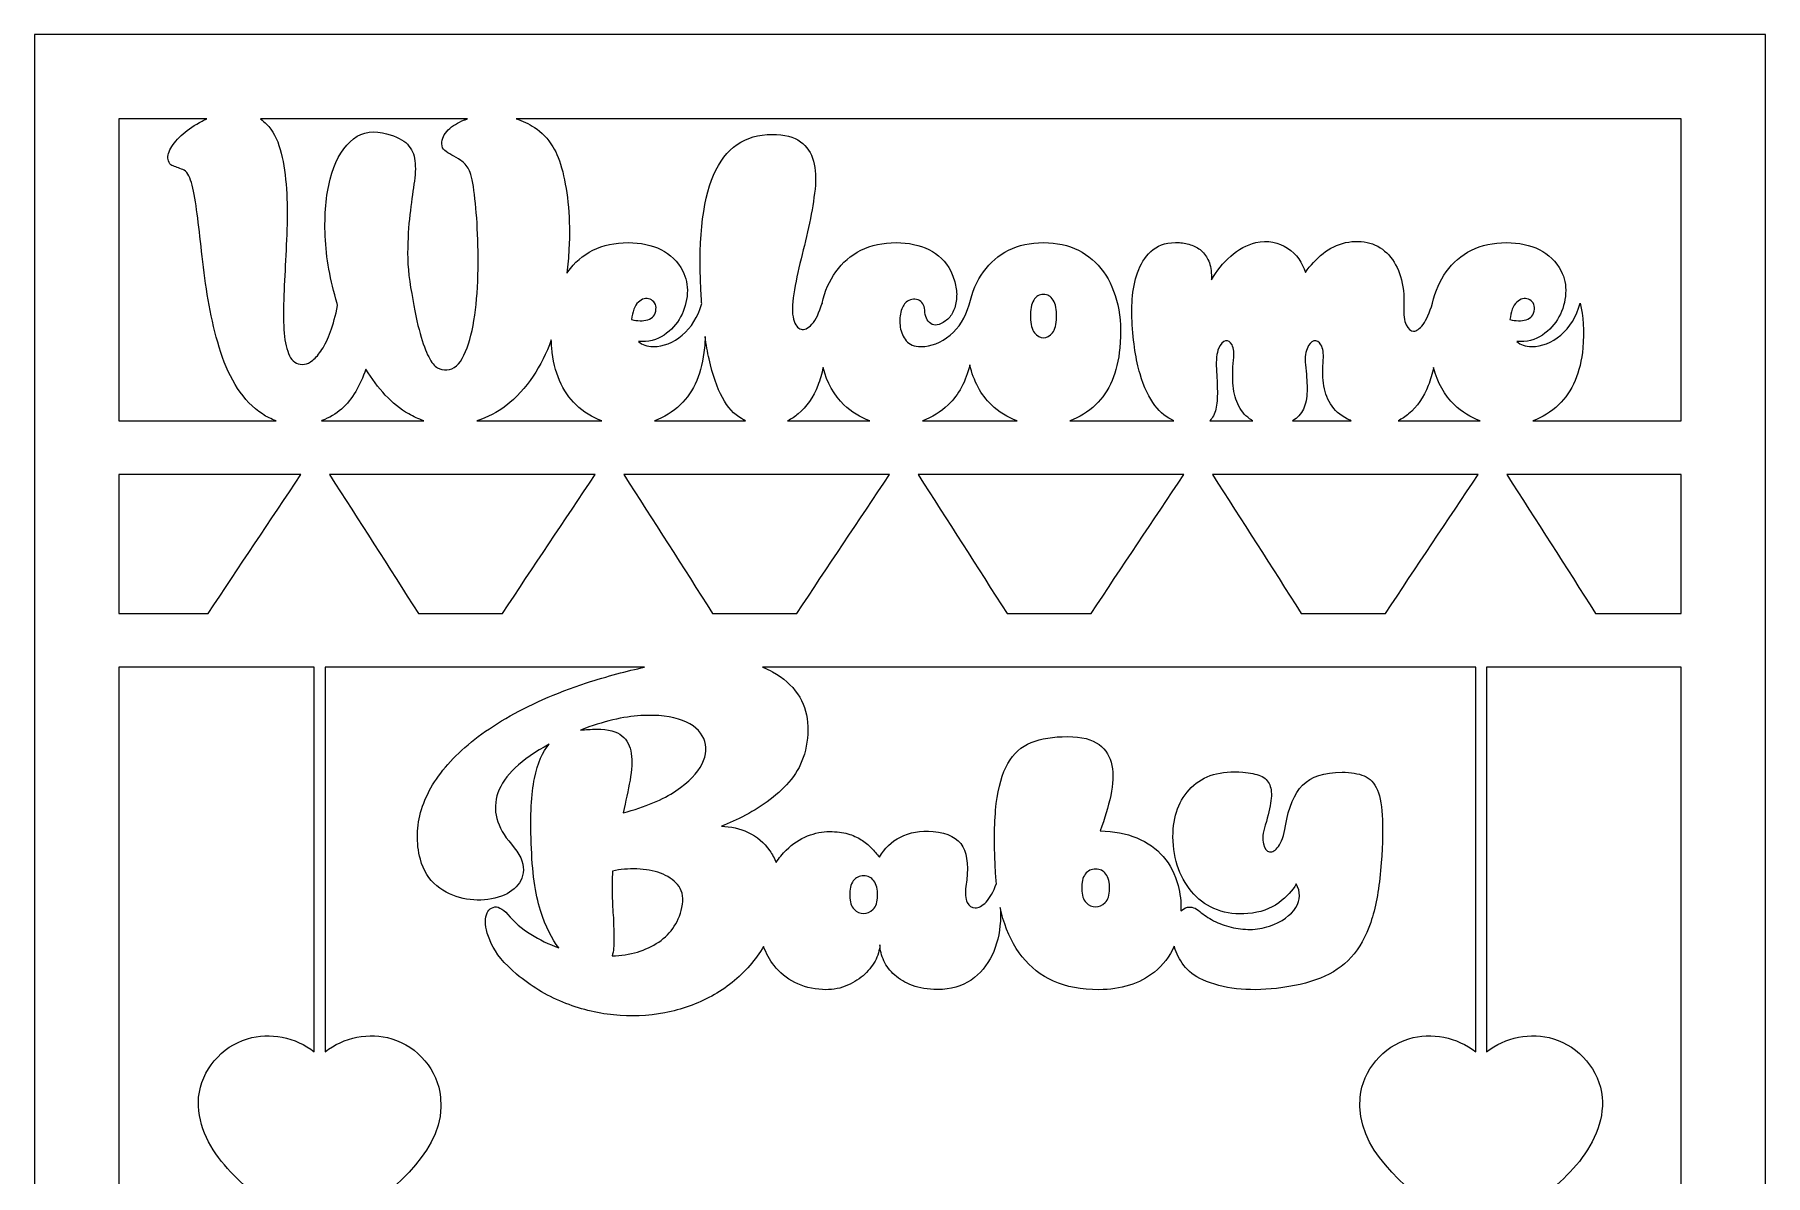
# Model space of a CAD drawing. Header units: millimetres. Extents: x -116 to 326, y -461 to 164.
# Drawn here: x -116 to 325.9, y -127.2 to 164.1 of the extents above; entities that cross this region are included whole.
import ezdxf

# ---------------------------------------------------------------- set-up
doc = ezdxf.new("R2010")
doc.units = ezdxf.units.MM
doc.header["$MEASUREMENT"] = 0
doc.layers.add('Layer 1', color=7, linetype='Continuous')

# ---------------------------------------------------------------- blocks, each defined once
blk = doc.blocks.new('block 3')
at = {"layer": 'Layer 1', "lineweight": 0}
blk.add_lwpolyline([(-115.99, 164.13), (-115.99, -460.81), (325.89, -460.81), (325.89, 164.13), (-115.99, 164.13)], dxfattribs=at)
for points, knots in [([(-94.46, 142.6), (-94.46, 142.6), (-72.04, 142.6), (-72.04, 142.6), (-72.43, 142.42), (-72.83, 142.24), (-73.23, 142.03), (-75.12, 141.05), (-76.74, 139.97), (-78.1, 138.77), (-79.47, 137.57), (-80.51, 136.34), (-81.22, 135.11), (-81.94, 133.88), (-82.13, 132.81), (-81.81, 131.89), (-81.61, 131.31), (-81.32, 130.92), (-80.93, 130.72), (-80.54, 130.53), (-80.1, 130.35), (-79.62, 130.19), (-79.13, 130.02), (-78.64, 129.85), (-78.15, 129.65), (-77.66, 129.46), (-77.23, 129.07), (-76.83, 128.48), (-76.19, 127.38), (-75.65, 125.64), (-75.23, 123.27), (-74.81, 120.89), (-74.42, 118.13), (-74.06, 114.98), (-73.7, 111.83), (-73.31, 108.41), (-72.89, 104.7), (-72.47, 101), (-71.9, 97.31), (-71.18, 93.64), (-70.47, 89.97), (-69.56, 86.41), (-68.45, 82.97), (-67.35, 79.52), (-65.92, 76.45), (-64.17, 73.76), (-62.41, 71.06), (-60.3, 68.89), (-57.83, 67.23), (-56.75, 66.5), (-55.58, 65.94), (-54.32, 65.52), (-54.32, 65.52), (-94.46, 65.52), (-94.46, 65.52), (-94.46, 65.52), (-94.46, 142.6), (-94.46, 142.6)], [0, 0, 0, 0, 1, 1, 1, 2, 2, 2, 3, 3, 3, 4, 4, 4, 5, 5, 5, 6, 6, 6, 7, 7, 7, 8, 8, 8, 9, 9, 9, 10, 10, 10, 11, 11, 11, 12, 12, 12, 13, 13, 13, 14, 14, 14, 15, 15, 15, 16, 16, 16, 17, 17, 17, 18, 18, 18, 19, 19, 19, 19]), ([(-5.45, 142.6), (-5.73, 142.51), (-6, 142.43), (-6.27, 142.32), (-7.96, 141.67), (-9.34, 140.82), (-10.41, 139.79), (-11.49, 138.75), (-12.02, 137.55), (-12.02, 136.19), (-12.02, 135.47), (-11.78, 134.92), (-11.29, 134.52), (-10.8, 134.14), (-10.2, 133.75), (-9.49, 133.36), (-8.78, 132.96), (-8.01, 132.51), (-7.2, 131.99), (-6.39, 131.47), (-5.69, 130.69), (-5.1, 129.65), (-4.65, 128.87), (-4.23, 127.1), (-3.83, 124.34), (-3.45, 121.58), (-3.15, 118.33), (-2.96, 114.59), (-2.77, 110.86), (-2.71, 106.89), (-2.81, 102.71), (-2.91, 98.51), (-3.25, 94.65), (-3.83, 91.1), (-4.42, 87.56), (-5.27, 84.61), (-6.37, 82.23), (-7.48, 79.87), (-8.93, 78.62), (-10.75, 78.49), (-11.6, 78.42), (-12.39, 78.6), (-13.14, 79.02), (-13.89, 79.44), (-14.64, 80.37), (-15.38, 81.8), (-16.13, 83.23), (-16.86, 85.23), (-17.58, 87.79), (-18.29, 90.35), (-19.01, 93.75), (-19.72, 97.98), (-20.5, 102.2), (-20.84, 106.08), (-20.74, 109.63), (-20.65, 113.17), (-20.43, 116.35), (-20.06, 119.18), (-19.71, 122), (-19.36, 124.52), (-19.04, 126.73), (-18.72, 128.94), (-18.7, 130.86), (-18.99, 132.48), (-19.28, 134.11), (-20.03, 135.45), (-21.23, 136.53), (-22.44, 137.6), (-24.4, 138.43), (-27.13, 139.01), (-30.38, 139.73), (-33.16, 138.98), (-35.46, 136.76), (-37.77, 134.56), (-39.46, 131.38), (-40.53, 127.22), (-41.6, 123.06), (-42.03, 118.2), (-41.8, 112.65), (-41.57, 107.09), (-40.55, 101.36), (-38.73, 95.44), (-38.73, 95.31), (-38.72, 95.22), (-38.68, 95.15), (-38.65, 95.08), (-38.63, 95.02), (-38.63, 94.96), (-39.15, 92.36), (-39.75, 90.13), (-40.44, 88.28), (-41.11, 86.43), (-41.85, 84.9), (-42.63, 83.7), (-43.41, 82.49), (-44.19, 81.59), (-44.97, 80.97), (-45.75, 80.35), (-46.46, 80.01), (-47.11, 79.95), (-48.67, 79.75), (-49.84, 80.3), (-50.62, 81.6), (-51.39, 82.9), (-51.92, 84.71), (-52.18, 87.01), (-52.44, 89.32), (-52.52, 92.05), (-52.42, 95.2), (-52.32, 98.35), (-52.18, 101.67), (-51.98, 105.14), (-51.79, 108.62), (-51.64, 112.14), (-51.54, 115.72), (-51.45, 119.29), (-51.53, 122.7), (-51.79, 125.95), (-52.05, 129.2), (-52.55, 132.15), (-53.3, 134.82), (-54.04, 137.48), (-55.2, 139.63), (-56.76, 141.26), (-57.25, 141.77), (-57.78, 142.21), (-58.33, 142.6), (-58.33, 142.6), (-5.45, 142.6), (-5.45, 142.6)], [0, 0, 0, 0, 1, 1, 1, 2, 2, 2, 3, 3, 3, 4, 4, 4, 5, 5, 5, 6, 6, 6, 7, 7, 7, 8, 8, 8, 9, 9, 9, 10, 10, 10, 11, 11, 11, 12, 12, 12, 13, 13, 13, 14, 14, 14, 15, 15, 15, 16, 16, 16, 17, 17, 17, 18, 18, 18, 19, 19, 19, 20, 20, 20, 21, 21, 21, 22, 22, 22, 23, 23, 23, 24, 24, 24, 25, 25, 25, 26, 26, 26, 27, 27, 27, 28, 28, 28, 29, 29, 29, 30, 30, 30, 31, 31, 31, 32, 32, 32, 33, 33, 33, 34, 34, 34, 35, 35, 35, 36, 36, 36, 37, 37, 37, 38, 38, 38, 39, 39, 39, 40, 40, 40, 41, 41, 41, 42, 42, 42, 43, 43, 43, 43]), ([(304.37, 142.6), (304.37, 142.6), (304.37, 65.52), (304.37, 65.52), (304.37, 65.52), (266.51, 65.52), (266.51, 65.52), (268.97, 66.37), (271.17, 67.71), (273.1, 69.56), (276.64, 72.98), (278.7, 77.82), (279.29, 84.09), (279.68, 88.45), (279.45, 92.26), (278.61, 95.52), (277.64, 92.03), (275.97, 89.31), (273.63, 87.36), (271.3, 85.42), (268.82, 84.45), (266.23, 84.45), (264.61, 84.45), (263.34, 84.88), (262.43, 85.76), (264.96, 85.6), (267.14, 86.13), (268.96, 87.36), (270.78, 88.6), (272.19, 90.14), (273.2, 92.01), (274.21, 93.87), (274.77, 95.88), (274.9, 98.02), (275.03, 100.17), (274.64, 102.07), (273.73, 103.74), (272.43, 106.2), (270.58, 108.02), (268.18, 109.22), (265.77, 110.4), (262.98, 111), (259.8, 111), (256.42, 111), (253.43, 110.35), (250.83, 109.04), (248.23, 107.73), (246.09, 105.9), (244.39, 103.56), (242.78, 101.31), (241.62, 98.62), (240.9, 95.5), (240.89, 95.51), (240.89, 95.51), (240.89, 95.52), (240.17, 93.06), (239.38, 91.25), (238.5, 90.1), (237.62, 88.95), (236.82, 88.38), (236.07, 88.38), (235.32, 88.38), (234.69, 88.91), (234.17, 89.98), (233.65, 91.06), (233.45, 92.63), (233.58, 94.69), (233.71, 97.55), (233.44, 100.09), (232.76, 102.31), (232.07, 104.53), (231.06, 106.37), (229.73, 107.84), (228.4, 109.31), (226.79, 110.32), (224.91, 110.88), (223.02, 111.44), (220.95, 111.47), (218.67, 111), (216.59, 110.52), (214.69, 109.59), (212.97, 108.2), (211.24, 106.81), (209.74, 105.21), (208.44, 103.38), (207.72, 105.92), (206.21, 107.98), (203.9, 109.57), (201.59, 111.16), (198.88, 111.64), (195.77, 111), (193.49, 110.45), (191.36, 109.29), (189.38, 107.55), (187.4, 105.8), (185.76, 103.78), (184.46, 101.47), (184.53, 103.22), (184.34, 104.67), (183.93, 105.82), (183.5, 106.98), (182.92, 107.93), (182.17, 108.68), (181.42, 109.43), (180.53, 109.99), (179.49, 110.35), (178.45, 110.7), (177.38, 110.92), (176.27, 111), (173.47, 111.16), (171.25, 110.56), (169.59, 109.22), (167.94, 107.87), (166.7, 106.16), (165.89, 104.1), (165.08, 102.03), (164.56, 99.81), (164.33, 97.43), (164.11, 95.05), (164.05, 92.9), (164.19, 91), (164.51, 85.44), (165.19, 80.94), (166.23, 77.48), (167.27, 74.03), (168.54, 71.33), (170.03, 69.38), (171.48, 67.5), (173.1, 66.22), (174.89, 65.52), (174.89, 65.52), (148.29, 65.52), (148.29, 65.52), (150.74, 66.37), (152.95, 67.71), (154.88, 69.56), (158.42, 72.98), (160.48, 77.82), (161.07, 84.09), (161.46, 88.14), (161.28, 91.81), (160.54, 95.11), (159.79, 98.4), (158.57, 101.22), (156.88, 103.56), (155.19, 105.9), (153.06, 107.73), (150.49, 109.04), (147.92, 110.35), (144.95, 111), (141.58, 111), (138.2, 111), (135.22, 110.35), (132.66, 109.04), (130.09, 107.73), (127.96, 105.9), (126.27, 103.56), (124.59, 101.22), (123.37, 98.4), (122.62, 95.11), (122.62, 95.11), (122.62, 95.1), (122.62, 95.1), (121.63, 91.82), (120.02, 89.23), (117.75, 87.36), (115.37, 85.42), (112.89, 84.45), (110.29, 84.45), (108.6, 84.45), (107.35, 84.94), (106.54, 85.94), (105.72, 86.93), (105.23, 88.08), (105.03, 89.39), (104.83, 90.7), (104.88, 91.97), (105.17, 93.2), (105.46, 94.43), (105.91, 95.28), (106.49, 95.76), (107.47, 96.55), (108.48, 96.75), (109.56, 96.35), (110.63, 95.96), (111.2, 95.08), (111.27, 93.74), (111.33, 92.14), (111.85, 91.02), (112.83, 90.34), (113.8, 89.66), (115.03, 89.89), (116.53, 91), (117.37, 91.55), (118.02, 92.31), (118.48, 93.26), (118.93, 94.22), (119.23, 95.28), (119.35, 96.48), (119.49, 97.67), (119.42, 98.88), (119.16, 100.11), (118.9, 101.33), (118.48, 102.55), (117.89, 103.74), (116.59, 106.2), (114.74, 108.02), (112.34, 109.22), (109.93, 110.4), (107.14, 111), (103.96, 111), (100.58, 111), (97.59, 110.35), (94.99, 109.04), (92.39, 107.73), (90.25, 105.9), (88.55, 103.56), (86.94, 101.31), (85.78, 98.62), (85.05, 95.49), (85.05, 95.49), (85.05, 95.52), (85.05, 95.52), (84.33, 93.06), (83.47, 91.28), (82.47, 90.16), (81.46, 89.05), (80.53, 88.62), (79.68, 88.86), (78.84, 89.09), (78.21, 89.96), (77.78, 91.48), (77.36, 92.98), (77.38, 95.12), (77.83, 97.9), (78.29, 100.76), (78.91, 103.74), (79.68, 106.83), (80.47, 109.93), (81.18, 112.98), (81.83, 116), (82.48, 119.02), (82.95, 121.9), (83.25, 124.63), (83.54, 127.37), (83.4, 129.77), (82.85, 131.84), (82.3, 133.91), (81.2, 135.55), (79.54, 136.78), (77.89, 138.01), (75.46, 138.63), (72.28, 138.63), (65.33, 138.63), (60.35, 135.18), (57.37, 128.26), (54.38, 121.36), (53.34, 110.72), (54.25, 96.35), (54.27, 96.04), (54.3, 95.76), (54.32, 95.45), (53.35, 92), (51.7, 89.29), (49.37, 87.36), (47.04, 85.42), (44.56, 84.45), (41.97, 84.45), (40.34, 84.45), (39.08, 84.88), (38.17, 85.76), (40.7, 85.6), (42.88, 86.13), (44.7, 87.36), (46.52, 88.6), (47.93, 90.14), (48.94, 92.01), (49.95, 93.87), (50.51, 95.88), (50.64, 98.02), (50.77, 100.17), (50.38, 102.07), (49.47, 103.74), (48.17, 106.2), (46.32, 108.02), (43.92, 109.22), (41.51, 110.4), (38.72, 111), (35.54, 111), (32.15, 111), (29.17, 110.35), (26.57, 109.04), (23.97, 107.73), (21.83, 105.9), (20.13, 103.56), (20.05, 103.44), (19.99, 103.32), (19.9, 103.2), (20.15, 105.22), (20.33, 107.25), (20.43, 109.28), (20.62, 113.11), (20.58, 116.71), (20.28, 120.05), (19.99, 123.4), (19.5, 126.42), (18.83, 129.12), (18.15, 131.81), (17.31, 133.94), (16.34, 135.5), (15.04, 137.58), (13.46, 139.22), (11.61, 140.42), (10.14, 141.37), (8.58, 142.1), (6.95, 142.6), (6.95, 142.6), (304.37, 142.6), (304.37, 142.6)], [0, 0, 0, 0, 1, 1, 1, 2, 2, 2, 3, 3, 3, 4, 4, 4, 5, 5, 5, 6, 6, 6, 7, 7, 7, 8, 8, 8, 9, 9, 9, 10, 10, 10, 11, 11, 11, 12, 12, 12, 13, 13, 13, 14, 14, 14, 15, 15, 15, 16, 16, 16, 17, 17, 17, 18, 18, 18, 19, 19, 19, 20, 20, 20, 21, 21, 21, 22, 22, 22, 23, 23, 23, 24, 24, 24, 25, 25, 25, 26, 26, 26, 27, 27, 27, 28, 28, 28, 29, 29, 29, 30, 30, 30, 31, 31, 31, 32, 32, 32, 33, 33, 33, 34, 34, 34, 35, 35, 35, 36, 36, 36, 37, 37, 37, 38, 38, 38, 39, 39, 39, 40, 40, 40, 41, 41, 41, 42, 42, 42, 43, 43, 43, 44, 44, 44, 45, 45, 45, 46, 46, 46, 47, 47, 47, 48, 48, 48, 49, 49, 49, 50, 50, 50, 51, 51, 51, 52, 52, 52, 53, 53, 53, 54, 54, 54, 55, 55, 55, 56, 56, 56, 57, 57, 57, 58, 58, 58, 59, 59, 59, 60, 60, 60, 61, 61, 61, 62, 62, 62, 63, 63, 63, 64, 64, 64, 65, 65, 65, 66, 66, 66, 67, 67, 67, 68, 68, 68, 69, 69, 69, 70, 70, 70, 71, 71, 71, 72, 72, 72, 73, 73, 73, 74, 74, 74, 75, 75, 75, 76, 76, 76, 77, 77, 77, 78, 78, 78, 79, 79, 79, 80, 80, 80, 81, 81, 81, 82, 82, 82, 83, 83, 83, 84, 84, 84, 85, 85, 85, 86, 86, 86, 87, 87, 87, 88, 88, 88, 89, 89, 89, 90, 90, 90, 91, 91, 91, 92, 92, 92, 93, 93, 93, 94, 94, 94, 95, 95, 95, 96, 96, 96, 97, 97, 97, 98, 98, 98, 99, 99, 99, 100, 100, 100, 101, 101, 101, 102, 102, 102, 103, 103, 103, 104, 104, 104, 105, 105, 105, 106, 106, 106, 106]), ([(139.09, 96.29), (139.71, 97.29), (140.54, 97.79), (141.58, 97.79), (142.62, 97.79), (143.44, 97.29), (144.06, 96.29), (144.68, 95.3), (144.95, 93.86), (144.89, 91.95), (144.89, 90.12), (144.55, 88.8), (143.86, 87.96), (143.19, 87.13), (142.42, 86.71), (141.58, 86.71), (140.73, 86.71), (139.97, 87.13), (139.28, 87.96), (138.61, 88.8), (138.27, 90.12), (138.27, 91.95), (138.2, 93.86), (138.47, 95.3), (139.09, 96.29)], [0, 0, 0, 0, 1, 1, 1, 2, 2, 2, 3, 3, 3, 4, 4, 4, 5, 5, 5, 6, 6, 6, 7, 7, 7, 8, 8, 8, 8]), ([(36.41, 91.36), (36.54, 92.31), (36.74, 93.18), (37, 93.97), (37.26, 94.76), (37.65, 95.37), (38.17, 95.76), (38.62, 96.23), (39.11, 96.53), (39.63, 96.66), (40.15, 96.78), (40.65, 96.73), (41.14, 96.53), (41.63, 96.34), (42.02, 96.02), (42.31, 95.58), (42.6, 95.14), (42.72, 94.61), (42.65, 93.97), (42.52, 92.54), (41.83, 91.65), (40.56, 91.3), (39.29, 90.93), (37.91, 90.96), (36.41, 91.36)], [0, 0, 0, 0, 1, 1, 1, 2, 2, 2, 3, 3, 3, 4, 4, 4, 5, 5, 5, 6, 6, 6, 7, 7, 7, 8, 8, 8, 8]), ([(260.67, 91.36), (260.81, 92.31), (261, 93.18), (261.26, 93.97), (261.52, 94.76), (261.91, 95.37), (262.43, 95.76), (262.88, 96.23), (263.37, 96.53), (263.89, 96.66), (264.41, 96.78), (264.91, 96.73), (265.4, 96.53), (265.89, 96.34), (266.28, 96.02), (266.57, 95.58), (266.86, 95.14), (266.98, 94.61), (266.91, 93.97), (266.78, 92.54), (266.09, 91.65), (264.82, 91.3), (263.55, 90.93), (262.17, 90.96), (260.67, 91.36)], [0, 0, 0, 0, 1, 1, 1, 2, 2, 2, 3, 3, 3, 4, 4, 4, 5, 5, 5, 6, 6, 6, 7, 7, 7, 8, 8, 8, 8]), ([(11.27, 76.87), (13.11, 79.67), (14.65, 82.76), (15.91, 86.13), (15.95, 85.46), (15.98, 84.79), (16.04, 84.09), (16.63, 77.82), (18.69, 72.98), (22.24, 69.56), (24.16, 67.71), (26.36, 66.37), (28.83, 65.52), (28.83, 65.52), (-3.06, 65.52), (-3.06, 65.52), (-0.31, 66.36), (2.16, 67.62), (4.35, 69.33), (7.01, 71.4), (9.32, 73.92), (11.27, 76.87)], [0, 0, 0, 0, 1, 1, 1, 2, 2, 2, 3, 3, 3, 4, 4, 4, 5, 5, 5, 6, 6, 6, 7, 7, 7, 7]), ([(42.25, 65.52), (44.71, 66.37), (46.91, 67.71), (48.84, 69.56), (52.38, 72.98), (54.44, 77.82), (55.03, 84.09), (55.12, 85.1), (55.17, 86.07), (55.19, 87.02), (55.48, 84.96), (55.81, 83.02), (56.2, 81.29), (57.11, 77.2), (58.25, 73.91), (59.61, 71.41), (60.98, 68.91), (62.6, 67.12), (64.48, 66.05), (64.83, 65.86), (65.19, 65.68), (65.54, 65.52), (65.54, 65.52), (42.25, 65.52), (42.25, 65.52)], [0, 0, 0, 0, 1, 1, 1, 2, 2, 2, 3, 3, 3, 4, 4, 4, 5, 5, 5, 6, 6, 6, 7, 7, 7, 8, 8, 8, 8]), ([(185.72, 78.73), (185.6, 81.03), (185.79, 82.78), (186.31, 83.97), (186.83, 85.16), (187.41, 85.82), (188.07, 85.94), (188.71, 86.06), (189.27, 85.7), (189.72, 84.86), (190.18, 84.03), (190.31, 82.74), (190.11, 80.99), (189.85, 78.61), (189.82, 76.43), (190.01, 74.45), (190.21, 72.46), (190.7, 70.71), (191.48, 69.21), (192.25, 67.7), (193.32, 66.53), (194.69, 65.7), (194.8, 65.63), (194.92, 65.58), (195.03, 65.52), (195.03, 65.52), (184.03, 65.52), (184.03, 65.52), (184.77, 66.24), (185.29, 67.22), (185.58, 68.49), (185.87, 69.76), (186, 71.27), (185.97, 73.02), (185.94, 74.76), (185.86, 76.67), (185.72, 78.73)], [0, 0, 0, 0, 1, 1, 1, 2, 2, 2, 3, 3, 3, 4, 4, 4, 5, 5, 5, 6, 6, 6, 7, 7, 7, 8, 8, 8, 9, 9, 9, 10, 10, 10, 11, 11, 11, 12, 12, 12, 12]), ([(208.53, 78.98), (208.27, 81.11), (208.39, 82.76), (208.88, 83.91), (209.36, 85.06), (209.94, 85.72), (210.63, 85.88), (211.31, 86.03), (211.91, 85.7), (212.43, 84.86), (212.95, 84.03), (213.14, 82.74), (213.02, 80.99), (212.82, 79.01), (212.84, 77.05), (213.06, 75.1), (213.29, 73.16), (213.89, 71.39), (214.87, 69.8), (215.85, 68.21), (217.29, 66.93), (219.21, 65.93), (219.49, 65.78), (219.79, 65.65), (220.11, 65.52), (220.11, 65.52), (205.18, 65.52), (205.18, 65.52), (206.44, 66.24), (207.36, 67.22), (207.95, 68.49), (208.53, 69.76), (208.84, 71.29), (208.88, 73.07), (208.9, 74.86), (208.79, 76.83), (208.53, 78.98)], [0, 0, 0, 0, 1, 1, 1, 2, 2, 2, 3, 3, 3, 4, 4, 4, 5, 5, 5, 6, 6, 6, 7, 7, 7, 8, 8, 8, 9, 9, 9, 10, 10, 10, 11, 11, 11, 12, 12, 12, 12]), ([(110.67, 65.52), (113.12, 66.37), (115.33, 67.71), (117.26, 69.56), (119.95, 72.15), (121.78, 75.58), (122.77, 79.82), (123.75, 75.58), (125.58, 72.15), (128.27, 69.56), (130.2, 67.71), (132.4, 66.37), (134.87, 65.52), (134.87, 65.52), (110.67, 65.52), (110.67, 65.52)], [0, 0, 0, 0, 1, 1, 1, 2, 2, 2, 3, 3, 3, 4, 4, 4, 5, 5, 5, 5]), ([(-42.78, 65.52), (-42.78, 65.52), (-42.63, 65.57), (-42.63, 65.57), (-40.74, 66.25), (-39.09, 67.23), (-37.65, 68.49), (-36.23, 69.76), (-35.01, 71.26), (-34, 72.98), (-32.99, 74.7), (-32.13, 76.6), (-31.42, 78.68), (-29.93, 76.21), (-28.26, 74), (-26.45, 72.05), (-24.63, 70.1), (-22.63, 68.49), (-20.45, 67.23), (-19.24, 66.53), (-17.97, 65.97), (-16.63, 65.52), (-16.63, 65.52), (-42.78, 65.52), (-42.78, 65.52)], [0, 0, 0, 0, 1, 1, 1, 2, 2, 2, 3, 3, 3, 4, 4, 4, 5, 5, 5, 6, 6, 6, 7, 7, 7, 8, 8, 8, 8]), ([(76.26, 65.52), (77.23, 65.96), (78.13, 66.53), (78.96, 67.25), (81.13, 69.11), (82.81, 71.53), (83.97, 74.51), (84.55, 75.96), (85, 77.51), (85.32, 79.13), (86.34, 75.21), (88.11, 72.01), (90.65, 69.56), (92.58, 67.71), (94.78, 66.37), (97.25, 65.52), (97.25, 65.52), (76.26, 65.52), (76.26, 65.52)], [0, 0, 0, 0, 1, 1, 1, 2, 2, 2, 3, 3, 3, 4, 4, 4, 5, 5, 5, 6, 6, 6, 6]), ([(232.1, 65.52), (233.07, 65.96), (233.97, 66.53), (234.8, 67.25), (236.97, 69.11), (238.65, 71.53), (239.81, 74.51), (240.39, 75.96), (240.84, 77.51), (241.17, 79.12), (242.19, 75.21), (243.95, 72.01), (246.5, 69.56), (248.43, 67.71), (250.62, 66.37), (253.09, 65.52), (253.09, 65.52), (232.1, 65.52), (232.1, 65.52)], [0, 0, 0, 0, 1, 1, 1, 2, 2, 2, 3, 3, 3, 4, 4, 4, 5, 5, 5, 6, 6, 6, 6]), ([(-94.46, 51.76), (-94.46, 51.76), (-47.99, 51.76), (-47.99, 51.76), (-55.89, 39.94), (-63.79, 28.13), (-71.69, 16.31), (-71.69, 16.31), (-94.46, 16.31), (-94.46, 16.31), (-94.46, 16.31), (-94.46, 51.76), (-94.46, 51.76)], [0, 0, 0, 0, 1, 1, 1, 2, 2, 2, 3, 3, 3, 4, 4, 4, 4]), ([(3.46, 16.31), (3.46, 16.31), (-18.02, 16.31), (-18.02, 16.31), (-25.58, 28.13), (-33.15, 39.94), (-40.72, 51.76), (-40.72, 51.76), (27.15, 51.76), (27.15, 51.76), (19.25, 39.94), (11.35, 28.13), (3.46, 16.31)], [0, 0, 0, 0, 1, 1, 1, 2, 2, 2, 3, 3, 3, 4, 4, 4, 4]), ([(102.29, 51.76), (94.4, 39.94), (86.5, 28.13), (78.6, 16.31), (78.6, 16.31), (57.12, 16.31), (57.12, 16.31), (49.56, 28.13), (41.99, 39.94), (34.42, 51.76), (34.42, 51.76), (102.29, 51.76), (102.29, 51.76)], [0, 0, 0, 0, 1, 1, 1, 2, 2, 2, 3, 3, 3, 4, 4, 4, 4]), ([(177.44, 51.76), (169.54, 39.94), (161.64, 28.13), (153.74, 16.31), (153.74, 16.31), (132.27, 16.31), (132.27, 16.31), (124.7, 28.13), (117.13, 39.94), (109.57, 51.76), (109.57, 51.76), (177.44, 51.76), (177.44, 51.76)], [0, 0, 0, 0, 1, 1, 1, 2, 2, 2, 3, 3, 3, 4, 4, 4, 4]), ([(252.58, 51.76), (244.68, 39.94), (236.79, 28.13), (228.88, 16.31), (228.88, 16.31), (207.41, 16.31), (207.41, 16.31), (199.84, 28.13), (192.28, 39.94), (184.71, 51.76), (184.71, 51.76), (252.58, 51.76), (252.58, 51.76)], [0, 0, 0, 0, 1, 1, 1, 2, 2, 2, 3, 3, 3, 4, 4, 4, 4]), ([(304.37, 16.31), (304.37, 16.31), (282.55, 16.31), (282.55, 16.31), (274.99, 28.13), (267.42, 39.94), (259.85, 51.76), (259.85, 51.76), (304.37, 51.76), (304.37, 51.76), (304.37, 51.76), (304.37, 16.31), (304.37, 16.31)], [0, 0, 0, 0, 1, 1, 1, 2, 2, 2, 3, 3, 3, 4, 4, 4, 4]), ([(13.93, -438.28), (13.68, -438.57), (13.49, -438.92), (13.39, -439.29), (13.39, -439.29), (-94.46, -439.29), (-94.46, -439.29), (-94.46, -439.29), (-94.46, -427.59), (-94.46, -427.59), (-94.46, -427.59), (-94.22, -427.71), (-94.22, -427.71), (-94.22, -427.71), (-93.46, -427.35), (-93.46, -427.35), (-88.54, -424.98), (-85.11, -421.04), (-83.27, -415.65), (-81.75, -411.24), (-81.42, -406.17), (-81.8, -400.98), (-79.54, -405.67), (-76.72, -409.89), (-73.2, -412.96), (-69.32, -416.34), (-64.92, -418.04), (-60.09, -418.04), (-59.57, -418.04), (-59.05, -418.02), (-58.52, -417.98), (-58.52, -417.98), (-57.68, -417.92), (-57.68, -417.92), (-57.68, -417.92), (-57.21, -417.23), (-57.21, -417.23), (-54.14, -412.72), (-53.13, -407.59), (-54.23, -402), (-55.12, -397.42), (-57.37, -392.87), (-60.29, -388.57), (-55.99, -391.49), (-51.44, -393.73), (-46.86, -394.63), (-45.4, -394.92), (-43.97, -395.06), (-42.57, -395.06), (-38.63, -395.06), (-34.96, -393.92), (-31.63, -391.65), (-31.63, -391.65), (-30.94, -391.18), (-30.94, -391.18), (-30.94, -391.18), (-30.88, -390.34), (-30.88, -390.34), (-30.47, -384.89), (-32.16, -379.95), (-35.9, -375.66), (-38.97, -372.14), (-43.19, -369.32), (-47.88, -367.05), (-46.6, -367.15), (-45.32, -367.2), (-44.06, -367.2), (-40.23, -367.2), (-36.53, -366.73), (-33.21, -365.59), (-27.82, -363.75), (-23.88, -360.32), (-21.51, -355.39), (-21.51, -355.39), (-21.15, -354.64), (-21.15, -354.64), (-21.15, -354.64), (-21.51, -353.89), (-21.51, -353.89), (-23.88, -348.96), (-27.82, -345.53), (-33.21, -343.69), (-37.62, -342.18), (-42.68, -341.84), (-47.87, -342.22), (-43.19, -339.96), (-38.97, -337.14), (-35.9, -333.62), (-32.16, -329.33), (-30.47, -324.39), (-30.88, -318.94), (-30.88, -318.94), (-30.94, -318.11), (-30.94, -318.11), (-30.94, -318.11), (-31.63, -317.63), (-31.63, -317.63), (-36.14, -314.56), (-41.27, -313.55), (-46.86, -314.65), (-51.44, -315.55), (-55.99, -317.79), (-60.29, -320.71), (-57.37, -316.41), (-55.12, -311.86), (-54.23, -307.28), (-53.13, -301.69), (-54.14, -296.57), (-57.21, -292.05), (-57.21, -292.05), (-57.68, -291.36), (-57.68, -291.36), (-57.68, -291.36), (-58.52, -291.3), (-58.52, -291.3), (-63.96, -290.89), (-68.9, -292.58), (-73.2, -296.33), (-76.72, -299.39), (-79.54, -303.61), (-81.8, -308.3), (-81.42, -303.11), (-81.75, -298.04), (-83.27, -293.63), (-85.11, -288.24), (-88.54, -284.3), (-93.46, -281.93), (-93.46, -281.93), (-94.22, -281.57), (-94.22, -281.57), (-94.22, -281.57), (-94.46, -281.69), (-94.46, -281.69), (-94.46, -281.69), (-94.46, 2.55), (-94.46, 2.55), (-94.46, 2.55), (-44.59, 2.55), (-44.59, 2.55), (-44.59, 2.55), (-44.59, -95.65), (-44.59, -95.65), (-49.37, -91.99), (-55.89, -90.58), (-61.66, -92.32), (-68.24, -94.3), (-73.46, -100.39), (-74.11, -107.23), (-74.7, -113.55), (-71.64, -119.72), (-67.54, -124.57), (-63.43, -129.41), (-58.3, -133.24), (-53.68, -137.62), (-49.88, -141.22), (-46.34, -145.37), (-44.39, -150.18), (-45.06, -150.44), (-45.73, -150.71), (-46.39, -150.99), (-58.42, -156.04), (-73.27, -165.25), (-75.65, -180.4), (-77.5, -192.24), (-69.78, -203.06), (-54.28, -210.71), (-59.29, -212.5), (-66.15, -215.75), (-72.14, -221.42), (-74.04, -223.21), (-80.33, -229.73), (-81.81, -238.28), (-84.76, -255.42), (-70.1, -271.68), (-55.23, -279.52), (-45.06, -284.9), (-34.03, -286.96), (-23, -286.96), (-6.05, -286.96), (10.91, -282.11), (24.92, -276.99), (21.63, -302.9), (10.97, -356.9), (-22.24, -384.21), (-23.1, -384.91), (-23.39, -386.09), (-22.96, -387.12), (-22.53, -388.14), (-21.48, -388.76), (-20.37, -388.64), (-18.61, -388.45), (20.21, -384.02), (44.59, -360.04), (42.52, -375.79), (35.53, -412.87), (13.94, -438.27), (13.94, -438.27), (13.93, -438.28), (13.93, -438.28)], [0, 0, 0, 0, 1, 1, 1, 2, 2, 2, 3, 3, 3, 4, 4, 4, 5, 5, 5, 6, 6, 6, 7, 7, 7, 8, 8, 8, 9, 9, 9, 10, 10, 10, 11, 11, 11, 12, 12, 12, 13, 13, 13, 14, 14, 14, 15, 15, 15, 16, 16, 16, 17, 17, 17, 18, 18, 18, 19, 19, 19, 20, 20, 20, 21, 21, 21, 22, 22, 22, 23, 23, 23, 24, 24, 24, 25, 25, 25, 26, 26, 26, 27, 27, 27, 28, 28, 28, 29, 29, 29, 30, 30, 30, 31, 31, 31, 32, 32, 32, 33, 33, 33, 34, 34, 34, 35, 35, 35, 36, 36, 36, 37, 37, 37, 38, 38, 38, 39, 39, 39, 40, 40, 40, 41, 41, 41, 42, 42, 42, 43, 43, 43, 44, 44, 44, 45, 45, 45, 46, 46, 46, 47, 47, 47, 48, 48, 48, 49, 49, 49, 50, 50, 50, 51, 51, 51, 52, 52, 52, 53, 53, 53, 54, 54, 54, 55, 55, 55, 56, 56, 56, 57, 57, 57, 58, 58, 58, 59, 59, 59, 60, 60, 60, 61, 61, 61, 62, 62, 62, 63, 63, 63, 64, 64, 64, 65, 65, 65, 66, 66, 66, 66]), ([(39.71, 2.55), (35.2, 1.6), (30.28, 0.27), (24.92, -1.45), (16.97, -4.08), (10.09, -7.11), (4.28, -10.53), (-1.53, -13.95), (-6.23, -17.62), (-9.83, -21.53), (-13.43, -25.44), (-15.88, -29.51), (-17.2, -33.77), (-18.51, -38.03), (-18.61, -42.26), (-17.51, -46.48), (-16.74, -49.39), (-15.35, -51.65), (-13.31, -53.28), (-11.27, -54.9), (-9.03, -55.97), (-6.61, -56.49), (-4.19, -57.01), (-1.77, -57.05), (0.65, -56.59), (3.07, -56.15), (5.01, -55.29), (6.45, -54.05), (7.91, -52.81), (8.69, -51.2), (8.79, -49.23), (8.9, -47.25), (7.87, -45.07), (5.73, -42.64), (1.93, -38.28), (0.78, -33.91), (2.31, -29.51), (3.83, -25.13), (8.18, -20.99), (15.38, -17.12), (13.72, -18.99), (12.47, -21.89), (11.64, -25.83), (10.82, -29.77), (10.54, -35.31), (10.82, -42.43), (11.02, -49.63), (11.8, -55.33), (13.15, -59.55), (14.5, -63.77), (16.07, -66.95), (17.87, -69.09), (15.31, -68.2), (12.9, -67.04), (10.66, -65.62), (8.41, -64.2), (6.45, -62.52), (4.8, -60.59), (3.41, -59), (2.17, -58.4), (1.06, -58.78), (-0.04, -59.15), (-0.69, -60.16), (-0.86, -61.78), (-1.03, -63.41), (-0.55, -65.48), (0.6, -68), (1.74, -70.53), (3.9, -73.14), (7.08, -75.83), (10.68, -78.88), (14.6, -81.27), (18.86, -83), (23.1, -84.73), (27.43, -85.81), (31.83, -86.26), (36.21, -86.71), (40.57, -86.52), (44.89, -85.69), (49.22, -84.86), (53.21, -83.44), (56.87, -81.44), (60.54, -79.43), (63.79, -76.82), (66.63, -73.61), (67.95, -72.11), (69.11, -70.48), (70.12, -68.75), (70.78, -70.56), (71.65, -72.2), (72.79, -73.64), (74.2, -75.44), (75.97, -76.88), (78.08, -77.95), (80.19, -79.03), (82.56, -79.63), (85.18, -79.77), (87.26, -79.9), (89.18, -79.63), (90.94, -78.94), (92.7, -78.25), (94.22, -77.34), (95.51, -76.23), (96.79, -75.14), (97.8, -73.89), (98.57, -72.5), (99.32, -71.12), (99.74, -69.74), (99.81, -68.35), (99.88, -69.74), (100.23, -71.11), (100.85, -72.45), (101.47, -73.8), (102.39, -75.01), (103.6, -76.08), (104.81, -77.16), (106.31, -78.04), (108.11, -78.73), (109.91, -79.42), (112.06, -79.77), (114.54, -79.77), (117.93, -79.77), (120.78, -78.95), (123.1, -77.33), (125.42, -75.7), (127.2, -73.59), (128.45, -71), (129.69, -68.4), (130.4, -65.5), (130.57, -62.29), (130.64, -61.11), (130.61, -59.94), (130.54, -58.78), (130.75, -59.74), (130.98, -60.68), (131.24, -61.6), (132.35, -65.43), (133.98, -68.7), (136.12, -71.39), (138.27, -74.1), (140.95, -76.17), (144.16, -77.62), (147.37, -79.07), (151.23, -79.8), (155.73, -79.8), (161.4, -79.8), (166.12, -78.31), (169.89, -75.34), (172.14, -73.56), (173.82, -71.33), (174.94, -68.66), (174.97, -68.77), (174.99, -68.88), (175.02, -68.98), (175.47, -70.57), (176.27, -72.11), (177.41, -73.6), (178.55, -75.08), (180.16, -76.32), (182.23, -77.28), (184.86, -78.45), (187.73, -79.22), (190.84, -79.57), (193.95, -79.91), (197.38, -79.88), (201.11, -79.46), (205.4, -78.97), (209.11, -78.11), (212.27, -76.87), (215.41, -75.63), (218.04, -73.84), (220.15, -71.52), (222.26, -69.21), (223.91, -66.24), (225.13, -62.61), (226.34, -58.97), (227.19, -54.57), (227.67, -49.38), (228.09, -44.05), (228.24, -39.74), (228.14, -36.46), (228.03, -33.17), (227.6, -30.63), (226.84, -28.84), (226.07, -27.03), (224.95, -25.82), (223.47, -25.2), (221.98, -24.58), (220.1, -24.27), (217.81, -24.27), (213.25, -24.27), (209.89, -25.36), (207.75, -27.54), (205.61, -29.71), (204.15, -33.2), (203.4, -37.97), (202.98, -40.46), (202.37, -42.21), (201.58, -43.25), (200.78, -44.29), (200.03, -44.75), (199.3, -44.6), (198.57, -44.46), (198.05, -43.79), (197.74, -42.58), (197.43, -41.37), (197.58, -39.76), (198.21, -37.75), (198.97, -35.27), (199.46, -33.2), (199.66, -31.53), (199.87, -29.87), (199.76, -28.53), (199.35, -27.49), (198.94, -26.45), (198.16, -25.69), (197.01, -25.2), (195.87, -24.72), (194.37, -24.41), (192.5, -24.27), (186.83, -23.78), (182.44, -25.08), (179.33, -28.16), (176.21, -31.24), (174.65, -35.44), (174.65, -40.77), (174.65, -43.74), (175.12, -46.47), (176.06, -48.96), (176.99, -51.45), (178.29, -53.59), (179.95, -55.39), (181.61, -57.19), (183.61, -58.54), (185.97, -59.44), (188.32, -60.33), (190.91, -60.65), (193.75, -60.37), (196.92, -60.1), (199.56, -59.18), (201.63, -57.63), (203.71, -56.07), (205.19, -54.46), (206.09, -52.8), (207.26, -54.8), (207.23, -56.81), (205.99, -58.82), (204.74, -60.82), (202.5, -62.41), (199.25, -63.59), (197.65, -64.14), (196.03, -64.42), (194.37, -64.42), (192.71, -64.42), (191.08, -64.23), (189.49, -63.85), (187.9, -63.47), (186.41, -62.92), (185.03, -62.19), (183.64, -61.46), (182.47, -60.68), (181.51, -59.85), (180.4, -58.89), (179.35, -58.52), (178.34, -58.76), (177.71, -58.92), (177.16, -59.24), (176.67, -59.68), (176.72, -57.37), (176.5, -55.21), (175.96, -53.19), (175.2, -50.32), (173.93, -47.86), (172.18, -45.82), (170.41, -43.79), (168.16, -42.19), (165.43, -41.05), (162.7, -39.91), (159.56, -39.3), (156.04, -39.24), (157.22, -36.13), (158.12, -33.11), (158.74, -30.21), (159.36, -27.31), (159.47, -24.75), (159.04, -22.54), (158.64, -20.32), (157.54, -18.54), (155.78, -17.19), (154.02, -15.84), (151.34, -15.17), (147.74, -15.17), (144.07, -15.17), (140.98, -15.67), (138.46, -16.67), (135.93, -17.67), (133.94, -19.46), (132.49, -22.02), (131.04, -24.58), (130.05, -28), (129.54, -32.28), (129.02, -36.57), (128.93, -42.04), (129.28, -48.68), (129.34, -50.06), (129.45, -51.4), (129.58, -52.7), (128.82, -54.84), (127.94, -56.41), (126.94, -57.41), (125.94, -58.41), (125, -58.92), (124.14, -58.92), (123.27, -58.92), (122.6, -58.45), (122.11, -57.51), (121.63, -56.58), (121.53, -55.21), (121.8, -53.42), (122.49, -48.92), (122.22, -45.55), (120.98, -43.3), (119.73, -41.06), (117.21, -39.76), (113.4, -39.41), (110.15, -39.13), (107.36, -39.6), (105.05, -40.81), (102.73, -42.02), (100.95, -43.74), (99.71, -45.95), (99.09, -45.18), (98.4, -44.4), (97.63, -43.61), (96.87, -42.82), (96.01, -42.11), (95.04, -41.49), (94.07, -40.86), (92.93, -40.36), (91.62, -39.98), (90.31, -39.6), (88.75, -39.41), (86.95, -39.41), (85.15, -39.41), (83.28, -39.79), (81.35, -40.55), (79.41, -41.31), (77.6, -42.52), (75.9, -44.18), (74.96, -45.09), (74.1, -46.16), (73.31, -47.36), (72.88, -46.25), (72.36, -45.22), (71.71, -44.3), (70.26, -42.22), (68.43, -40.67), (66.21, -39.63), (64, -38.59), (61.72, -38.07), (59.37, -38.07), (61.3, -37.32), (63.36, -36.37), (65.53, -35.22), (67.72, -34.08), (69.81, -32.75), (71.81, -31.23), (73.82, -29.71), (75.6, -28), (77.16, -26.09), (78.71, -24.19), (79.84, -22.03), (80.53, -19.61), (81.29, -16.91), (81.57, -14.24), (81.36, -11.57), (81.15, -8.91), (80.31, -6.47), (78.81, -4.26), (77.33, -2.04), (75.18, -0.16), (72.39, 1.4), (71.61, 1.83), (70.78, 2.21), (69.88, 2.55), (69.88, 2.55), (251.94, 2.55), (251.94, 2.55), (251.94, 2.55), (251.94, -95.64), (251.94, -95.64), (247.16, -91.99), (240.66, -90.58), (234.89, -92.32), (228.31, -94.3), (223.1, -100.39), (222.44, -107.23), (221.13, -120.98), (234.15, -129.43), (242.67, -137.99), (245.95, -141.3), (248.22, -144.96), (250.47, -148.79), (230.77, -142.12), (208.53, -142.46), (184.25, -149.82), (157.49, -157.94), (134.8, -172.59), (120.33, -183.58), (116.03, -179.33), (110.7, -176.82), (104.95, -176.82), (99.2, -176.82), (93.88, -179.33), (89.57, -183.58), (75.1, -172.59), (52.41, -157.94), (25.65, -149.82), (1.47, -142.49), (-20.69, -142.12), (-40.33, -148.7), (-38.08, -144.91), (-35.83, -141.27), (-32.56, -137.99), (-24.06, -129.43), (-11.03, -120.98), (-12.35, -107.23), (-13, -100.39), (-18.21, -94.3), (-24.79, -92.32), (-30.56, -90.58), (-37.06, -91.99), (-41.85, -95.64), (-41.85, -95.64), (-41.85, 2.55), (-41.85, 2.55), (-41.85, 2.55), (39.71, 2.55), (39.71, 2.55)], [0, 0, 0, 0, 1, 1, 1, 2, 2, 2, 3, 3, 3, 4, 4, 4, 5, 5, 5, 6, 6, 6, 7, 7, 7, 8, 8, 8, 9, 9, 9, 10, 10, 10, 11, 11, 11, 12, 12, 12, 13, 13, 13, 14, 14, 14, 15, 15, 15, 16, 16, 16, 17, 17, 17, 18, 18, 18, 19, 19, 19, 20, 20, 20, 21, 21, 21, 22, 22, 22, 23, 23, 23, 24, 24, 24, 25, 25, 25, 26, 26, 26, 27, 27, 27, 28, 28, 28, 29, 29, 29, 30, 30, 30, 31, 31, 31, 32, 32, 32, 33, 33, 33, 34, 34, 34, 35, 35, 35, 36, 36, 36, 37, 37, 37, 38, 38, 38, 39, 39, 39, 40, 40, 40, 41, 41, 41, 42, 42, 42, 43, 43, 43, 44, 44, 44, 45, 45, 45, 46, 46, 46, 47, 47, 47, 48, 48, 48, 49, 49, 49, 50, 50, 50, 51, 51, 51, 52, 52, 52, 53, 53, 53, 54, 54, 54, 55, 55, 55, 56, 56, 56, 57, 57, 57, 58, 58, 58, 59, 59, 59, 60, 60, 60, 61, 61, 61, 62, 62, 62, 63, 63, 63, 64, 64, 64, 65, 65, 65, 66, 66, 66, 67, 67, 67, 68, 68, 68, 69, 69, 69, 70, 70, 70, 71, 71, 71, 72, 72, 72, 73, 73, 73, 74, 74, 74, 75, 75, 75, 76, 76, 76, 77, 77, 77, 78, 78, 78, 79, 79, 79, 80, 80, 80, 81, 81, 81, 82, 82, 82, 83, 83, 83, 84, 84, 84, 85, 85, 85, 86, 86, 86, 87, 87, 87, 88, 88, 88, 89, 89, 89, 90, 90, 90, 91, 91, 91, 92, 92, 92, 93, 93, 93, 94, 94, 94, 95, 95, 95, 96, 96, 96, 97, 97, 97, 98, 98, 98, 99, 99, 99, 100, 100, 100, 101, 101, 101, 102, 102, 102, 103, 103, 103, 104, 104, 104, 105, 105, 105, 106, 106, 106, 107, 107, 107, 108, 108, 108, 109, 109, 109, 110, 110, 110, 111, 111, 111, 112, 112, 112, 113, 113, 113, 114, 114, 114, 115, 115, 115, 116, 116, 116, 117, 117, 117, 118, 118, 118, 119, 119, 119, 120, 120, 120, 121, 121, 121, 122, 122, 122, 123, 123, 123, 124, 124, 124, 125, 125, 125, 126, 126, 126, 127, 127, 127, 128, 128, 128, 129, 129, 129, 130, 130, 130, 131, 131, 131, 132, 132, 132, 133, 133, 133, 134, 134, 134, 135, 135, 135, 136, 136, 136, 137, 137, 137, 138, 138, 138, 139, 139, 139, 140, 140, 140, 141, 141, 141, 142, 142, 142, 143, 143, 143, 144, 144, 144, 145, 145, 145, 146, 146, 146, 146]), ([(196.52, -439.29), (196.5, -439.23), (196.49, -439.17), (196.46, -439.11), (196.43, -439.03), (196.4, -438.97), (196.37, -438.89), (196.34, -438.82), (196.3, -438.75), (196.26, -438.68), (196.21, -438.6), (196.16, -438.53), (196.11, -438.45), (196.08, -438.42), (196.06, -438.37), (196.02, -438.33), (174.38, -412.88), (167.39, -375.79), (165.32, -360.04), (189.69, -384.01), (228.52, -388.45), (230.28, -388.64), (231.39, -388.76), (232.44, -388.14), (232.87, -387.12), (233.3, -386.09), (233, -384.91), (232.15, -384.21), (198.93, -356.9), (188.27, -302.9), (184.99, -276.99), (198.99, -282.11), (215.96, -286.96), (232.9, -286.96), (243.93, -286.96), (254.96, -284.9), (265.14, -279.52), (280, -271.68), (294.66, -255.42), (291.71, -238.28), (290.23, -229.72), (283.94, -223.21), (282.04, -221.42), (276.05, -215.75), (269.19, -212.5), (264.18, -210.71), (279.68, -203.06), (287.4, -192.24), (285.55, -180.4), (283.17, -165.25), (268.33, -156.04), (256.29, -150.99), (255.69, -150.73), (255.08, -150.49), (254.47, -150.24), (256.41, -145.4), (259.96, -141.24), (263.78, -137.62), (268.39, -133.24), (273.54, -129.41), (277.64, -124.57), (281.75, -119.72), (284.81, -113.55), (284.21, -107.23), (283.56, -100.39), (278.34, -94.3), (271.76, -92.32), (265.99, -90.58), (259.47, -91.99), (254.69, -95.65), (254.69, -95.65), (254.69, 2.55), (254.69, 2.55), (254.69, 2.55), (304.37, 2.55), (304.37, 2.55), (304.37, 2.55), (304.37, -281.69), (304.37, -281.69), (304.37, -281.69), (304.12, -281.57), (304.12, -281.57), (304.12, -281.57), (303.37, -281.93), (303.37, -281.93), (298.45, -284.3), (295.01, -288.24), (293.17, -293.63), (291.66, -298.04), (291.32, -303.11), (291.7, -308.3), (289.44, -303.61), (286.62, -299.39), (283.1, -296.33), (278.81, -292.58), (273.87, -290.89), (268.42, -291.3), (268.42, -291.3), (267.59, -291.36), (267.59, -291.36), (267.59, -291.36), (267.12, -292.05), (267.12, -292.05), (264.04, -296.57), (263.03, -301.69), (264.13, -307.28), (265.03, -311.86), (267.27, -316.41), (270.2, -320.71), (265.89, -317.79), (261.34, -315.55), (256.76, -314.65), (251.17, -313.55), (246.05, -314.56), (241.53, -317.63), (241.53, -317.63), (240.84, -318.11), (240.84, -318.11), (240.84, -318.11), (240.78, -318.94), (240.78, -318.94), (240.37, -324.39), (242.06, -329.33), (245.81, -333.62), (248.87, -337.14), (253.09, -339.96), (257.78, -342.22), (252.59, -341.84), (247.52, -342.18), (243.11, -343.69), (237.72, -345.53), (233.79, -348.96), (231.41, -353.89), (231.41, -353.89), (231.05, -354.64), (231.05, -354.64), (231.05, -354.64), (231.41, -355.39), (231.41, -355.39), (233.79, -360.32), (237.72, -363.75), (243.11, -365.59), (246.43, -366.73), (250.13, -367.2), (253.97, -367.2), (255.23, -367.2), (256.5, -367.15), (257.79, -367.05), (253.1, -369.32), (248.88, -372.14), (245.81, -375.66), (242.06, -379.95), (240.37, -384.89), (240.78, -390.34), (240.78, -390.34), (240.84, -391.18), (240.84, -391.18), (240.84, -391.18), (241.53, -391.65), (241.53, -391.65), (244.87, -393.92), (248.53, -395.06), (252.48, -395.06), (253.87, -395.06), (255.3, -394.92), (256.76, -394.63), (261.34, -393.73), (265.89, -391.49), (270.2, -388.57), (267.27, -392.87), (265.03, -397.42), (264.13, -402), (263.03, -407.59), (264.04, -412.72), (267.12, -417.23), (267.12, -417.23), (267.59, -417.92), (267.59, -417.92), (267.59, -417.92), (268.42, -417.98), (268.42, -417.98), (268.95, -418.02), (269.47, -418.04), (269.99, -418.04), (274.82, -418.04), (279.22, -416.34), (283.1, -412.96), (286.62, -409.89), (289.44, -405.67), (291.7, -400.98), (291.32, -406.17), (291.66, -411.24), (293.17, -415.65), (295.01, -421.04), (298.45, -424.98), (303.37, -427.35), (303.37, -427.35), (304.12, -427.71), (304.12, -427.71), (304.12, -427.71), (304.37, -427.59), (304.37, -427.59), (304.37, -427.59), (304.37, -439.29), (304.37, -439.29), (304.37, -439.29), (196.52, -439.29), (196.52, -439.29)], [0, 0, 0, 0, 1, 1, 1, 2, 2, 2, 3, 3, 3, 4, 4, 4, 5, 5, 5, 6, 6, 6, 7, 7, 7, 8, 8, 8, 9, 9, 9, 10, 10, 10, 11, 11, 11, 12, 12, 12, 13, 13, 13, 14, 14, 14, 15, 15, 15, 16, 16, 16, 17, 17, 17, 18, 18, 18, 19, 19, 19, 20, 20, 20, 21, 21, 21, 22, 22, 22, 23, 23, 23, 24, 24, 24, 25, 25, 25, 26, 26, 26, 27, 27, 27, 28, 28, 28, 29, 29, 29, 30, 30, 30, 31, 31, 31, 32, 32, 32, 33, 33, 33, 34, 34, 34, 35, 35, 35, 36, 36, 36, 37, 37, 37, 38, 38, 38, 39, 39, 39, 40, 40, 40, 41, 41, 41, 42, 42, 42, 43, 43, 43, 44, 44, 44, 45, 45, 45, 46, 46, 46, 47, 47, 47, 48, 48, 48, 49, 49, 49, 50, 50, 50, 51, 51, 51, 52, 52, 52, 53, 53, 53, 54, 54, 54, 55, 55, 55, 56, 56, 56, 57, 57, 57, 58, 58, 58, 59, 59, 59, 60, 60, 60, 61, 61, 61, 62, 62, 62, 63, 63, 63, 64, 64, 64, 65, 65, 65, 66, 66, 66, 67, 67, 67, 68, 68, 68, 69, 69, 69, 69]), ([(47.75, -29), (44.43, -31.24), (39.93, -33.14), (34.26, -34.65), (34.95, -31.68), (35.54, -28.9), (36.02, -26.3), (36.51, -23.71), (36.61, -21.44), (36.33, -19.51), (36.06, -17.57), (35.26, -16.05), (33.95, -14.94), (32.64, -13.84), (30.49, -13.28), (27.51, -13.28), (26.76, -13.28), (26.04, -13.3), (25.39, -13.33), (24.74, -13.37), (24.06, -13.42), (23.37, -13.49), (29.24, -11.28), (34.38, -10.05), (38.77, -9.81), (43.16, -9.57), (46.72, -9.98), (49.46, -11.05), (52.19, -12.12), (53.98, -13.67), (54.85, -15.67), (55.72, -17.67), (55.58, -19.83), (54.44, -22.15), (53.29, -24.47), (51.07, -26.75), (47.75, -29)], [0, 0, 0, 0, 1, 1, 1, 2, 2, 2, 3, 3, 3, 4, 4, 4, 5, 5, 5, 6, 6, 6, 7, 7, 7, 8, 8, 8, 9, 9, 9, 10, 10, 10, 11, 11, 11, 12, 12, 12, 12]), ([(31.77, -61.42), (31.63, -59.62), (31.53, -57.7), (31.46, -55.66), (31.39, -53.62), (31.43, -51.56), (31.57, -49.49), (33.5, -49.07), (35.57, -48.9), (37.79, -48.97), (40, -49.04), (42, -49.4), (43.81, -50.06), (45.6, -50.71), (47.06, -51.69), (48.16, -52.96), (49.27, -54.24), (49.69, -55.92), (49.4, -58), (49.06, -60.14), (48.37, -62), (47.33, -63.59), (46.29, -65.19), (44.97, -66.53), (43.34, -67.64), (41.71, -68.74), (39.9, -69.59), (37.89, -70.18), (35.89, -70.77), (33.74, -71.1), (31.46, -71.17), (31.8, -69.99), (31.96, -68.57), (31.92, -66.92), (31.89, -65.26), (31.84, -63.42), (31.77, -61.42)], [0, 0, 0, 0, 1, 1, 1, 2, 2, 2, 3, 3, 3, 4, 4, 4, 5, 5, 5, 6, 6, 6, 7, 7, 7, 8, 8, 8, 9, 9, 9, 10, 10, 10, 11, 11, 11, 12, 12, 12, 12]), ([(92.13, -55.8), (92.06, -54.14), (92.36, -52.88), (93.01, -52.01), (93.68, -51.15), (94.56, -50.72), (95.67, -50.72), (96.76, -50.72), (97.65, -51.15), (98.31, -52.01), (98.96, -52.88), (99.26, -54.14), (99.19, -55.8), (99.19, -57.39), (98.83, -58.55), (98.1, -59.27), (97.37, -60), (96.56, -60.36), (95.67, -60.36), (94.76, -60.36), (93.95, -60), (93.22, -59.27), (92.5, -58.55), (92.13, -57.39), (92.13, -55.8)], [0, 0, 0, 0, 1, 1, 1, 2, 2, 2, 3, 3, 3, 4, 4, 4, 5, 5, 5, 6, 6, 6, 7, 7, 7, 8, 8, 8, 8]), ([(151.37, -54.07), (151.3, -52.41), (151.59, -51.15), (152.25, -50.28), (152.91, -49.42), (153.8, -48.99), (154.9, -48.99), (156, -48.99), (156.88, -49.42), (157.54, -50.28), (158.2, -51.15), (158.49, -52.41), (158.43, -54.07), (158.43, -55.67), (158.06, -56.82), (157.34, -57.54), (156.61, -58.27), (155.79, -58.63), (154.9, -58.63), (154, -58.63), (153.19, -58.27), (152.46, -57.54), (151.73, -56.82), (151.37, -55.67), (151.37, -54.07)], [0, 0, 0, 0, 1, 1, 1, 2, 2, 2, 3, 3, 3, 4, 4, 4, 5, 5, 5, 6, 6, 6, 7, 7, 7, 8, 8, 8, 8])]:
    blk.add_open_spline(points, degree=3, knots=knots, dxfattribs=at)
blk = doc.blocks.new('block 2')
at = {"layer": 'Layer 1'}
blk.add_blockref('block 3', (0, 0), dxfattribs=at)

msp = doc.modelspace()

# ---------------------------------------------------------------- block references
at = {"layer": 'Layer 1'}
msp.add_blockref('block 2', (0, 0), dxfattribs=at)

doc.saveas('drawing.dxf')
